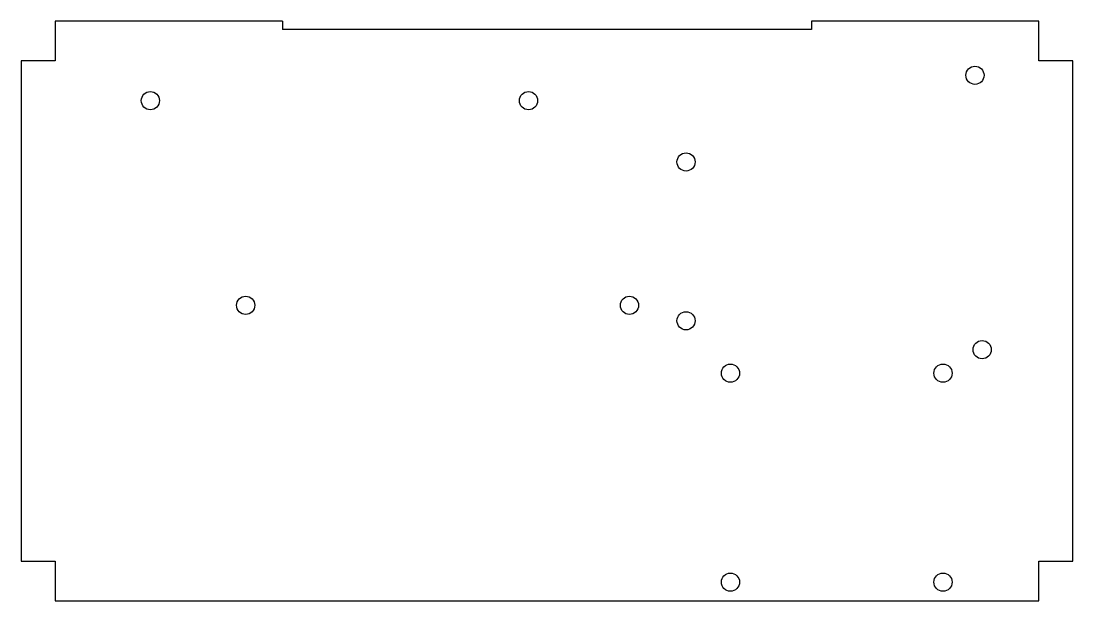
# Model space of a CAD drawing. Header units: millimetres. Extents: x -92 to 92, y -51 to 51.
import ezdxf

# ---------------------------------------------------------------- set-up
doc = ezdxf.new("R2010")
doc.units = ezdxf.units.MM

msp = doc.modelspace()

# ---------------------------------------------------------------- linework, layer by layer
at = {"color": 7, "linetype": 'Continuous', "lineweight": 25}
for p, q in [((-86.5, 51), (-86.5, 44)), ((-46.5, 51), (-86.5, 51)), ((-46.5, 51), (-46.5, 49.5)), ((46.5, 51), (46.5, 49.5)), ((86.5, 51), (46.5, 51)), ((86.5, 44), (86.5, 51)), ((46.5, 49.5), (-46.5, 49.5)), ((-92.5, 44), (-92.5, -44)), ((-86.5, 44), (-92.5, 44)), ((92.5, 44), (86.5, 44)), ((92.5, -44), (92.5, 44)), ((-92.5, -44), (-86.5, -44)), ((-86.5, -44), (-86.5, -51)), ((86.5, -44), (92.5, -44)), ((86.5, -51), (86.5, -44)), ((-86.5, -51), (86.5, -51))]:
    msp.add_line(p, q, dxfattribs=at)
for centre in [(75.26, 41.46), (-69.75, 37), (-3.25, 37), (24.46, 26.22), (-53, 1), (14.5, 1), (24.46, -1.72), (76.53, -6.8), (32.26, -10.94), (69.64, -10.94), (32.26, -47.69), (69.64, -47.69)]:
    msp.add_circle(centre, 1.6, dxfattribs=at)

doc.saveas('drawing.dxf')
